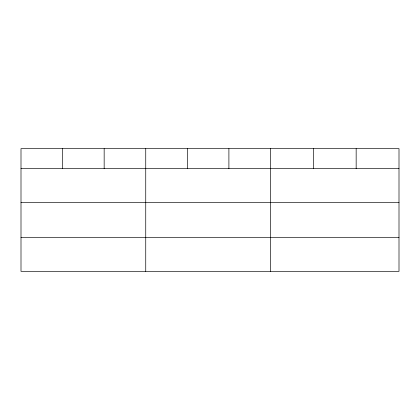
<?xml version="1.0" encoding="UTF-8"?>
<svg xmlns="http://www.w3.org/2000/svg" width="420" height="420" viewBox="0 0 420 420"><rect width="100%" height="100%" fill="white"/><g stroke="black" fill="none" stroke-linecap="round" stroke-linejoin="round"><path stroke-width="0.63" d="M399 202.535L399 148.638L21 148.638L21 271.362L399 271.362L399 202.535L21 202.535M21 168.641L399 168.641M21 237.463L399 237.463M356.16 148.638L356.16 168.641M313.32 148.638L313.32 168.641M270.48 148.638L270.48 271.362M228.9 148.638L228.9 168.641M187.32 148.638L187.32 168.641M145.74 148.638L145.74 271.362M104.16 148.638L104.16 168.641M62.58 148.638L62.58 168.641"/></g></svg>
